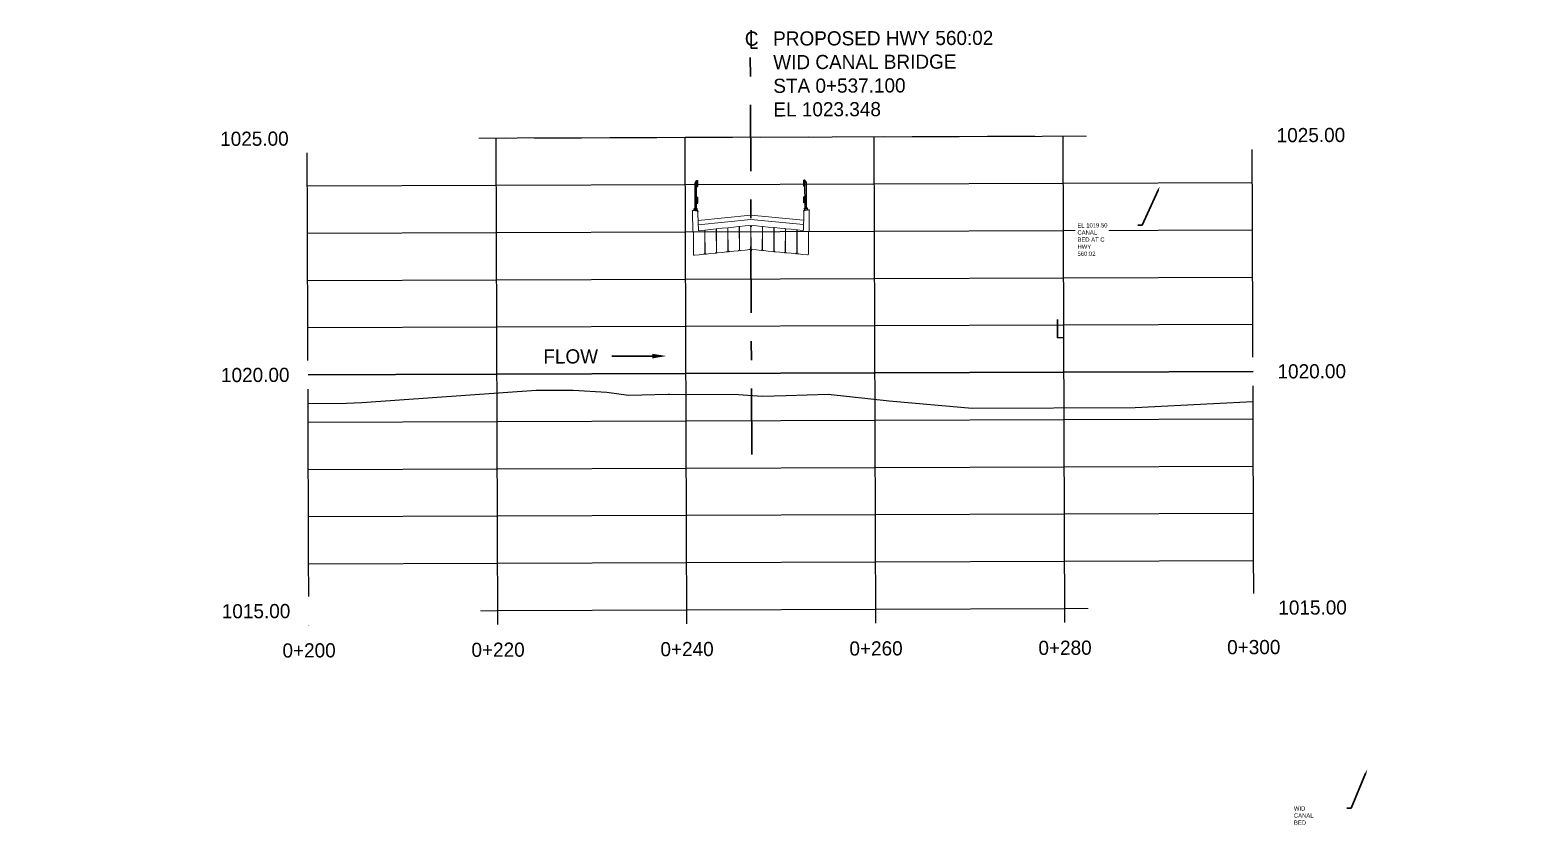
# Model space of a CAD drawing. Header units: metres. Extents: x 16518 to 16970, y 5648484 to 5648778.
# Drawn here: x 16622.1 to 16781.6, y 5648484.4 to 5648568.7 of the extents above; entities that cross this region are included whole.
import ezdxf
from ezdxf import colors
from ezdxf.entities.mleader import LeaderData, LeaderLine
from ezdxf.math import Vec2, Vec3

# ---------------------------------------------------------------- set-up
doc = ezdxf.new("R2010")
doc.units = ezdxf.units.M
for name, pattern in [('CENTER2', [1.125, 0.75, -0.125, 0.125, -0.125]), ('DGN Style 2', [8, 5, -3]), ('DGN Style 4', [15, 7, -3, 2, -3]), ('HIDDEN2', [4.7625, 3.175, -1.5875])]:
    doc.linetypes.add(name, pattern=pattern)
for name, color, linetype in [('C-RD-PRF-EXG', 90, 'HIDDEN2'), ('S-BR-ANNO', 2, 'Continuous'), ('S-BR-DIM', 1, 'Continuous'), ('S-BR-POST', 139, 'Continuous'), ('S-GRID', 27, 'Continuous')]:
    doc.layers.add(name, color=color, linetype=linetype)
doc.layers.add('S-BR-CEN-DGN4', color=1, linetype='CENTER2', lineweight=30)
doc.layers.add('S-BR-ELEVATIONS-NPLOT', color=8, linetype='Continuous', plot=False)
doc.layers.add('S-BR-NPLOT', color=250, linetype='Continuous', plot=False)
doc.styles.add('AT_Font_Prop_3.0', font='font005.shx', dxfattribs={"height": 3})

msp = doc.modelspace()

# ---------------------------------------------------------------- linework, layer by layer
at = {"layer": 'C-RD-PRF-EXG', "color": 90, "linetype": 'Continuous', "lineweight": -3, "flags": 128}
msp.add_lwpolyline([(16651.5791, 5648529.1641), (16655.6312, 5648529.1891), (16657.2398, 5648529.2551), (16675.7181, 5648530.5831), (16679.6103, 5648530.5808), (16683.1657, 5648530.35), (16685.486, 5648530.039), (16689.6712, 5648530.1301), (16689.8176, 5648530.1332), (16697.1176, 5648530.1069), (16699.6092, 5648529.9436), (16702.1549, 5648530.0087), (16706.5985, 5648530.1354), (16713.0452, 5648529.4415), (16721.8557, 5648528.6809), (16739.0766, 5648528.7511), (16747.3961, 5648529.173), (16751.579, 5648529.3664)], dxfattribs=at)
at = {"layer": 'S-BR-ANNO', "lineweight": 5}
for p, q in [((16692.2582, 5648549.5001), (16692.2774, 5648549.5967)), ((16692.2582, 5648549.5001), (16692.2748, 5648547.2755)), ((16692.2774, 5648549.5967), (16692.7932, 5648549.5108)), ((16692.7932, 5648549.5108), (16692.8191, 5648549.308)), ((16692.8191, 5648549.308), (16692.8737, 5648547.4376)), ((16692.8424, 5648548.51), (16698.4203, 5648549.0873)), ((16692.8555, 5648548.0611), (16698.4219, 5648548.6372)), ((16704.0021, 5648548.5486), (16698.4203, 5648549.0873)), ((16703.9921, 5648548.0996), (16698.4219, 5648548.6372)), ((16704.0199, 5648549.3468), (16703.9782, 5648547.4761)), ((16704.0443, 5648549.5498), (16704.0199, 5648549.3468)), ((16704.5595, 5648549.6392), (16704.0443, 5648549.5498)), ((16704.5794, 5648549.5427), (16704.5595, 5648549.6392)), ((16704.5794, 5648549.5427), (16704.5783, 5648547.3182)), ((16692.3348, 5648547.2818), (16692.3603, 5648544.9331)), ((16693.5194, 5648547.5044), (16692.9367, 5648547.4441)), ((16693.5401, 5648547.4065), (16693.5194, 5648547.5044)), ((16693.5401, 5648547.4065), (16693.5496, 5648545.0562)), ((16693.5541, 5648547.408), (16693.5733, 5648547.51)), ((16693.5541, 5648547.408), (16693.5796, 5648545.0593)), ((16693.5733, 5648547.51), (16694.156, 5648547.5703)), ((16694.7387, 5648547.6306), (16694.156, 5648547.5703)), ((16694.7594, 5648547.5327), (16694.7387, 5648547.6306)), ((16694.7594, 5648547.5327), (16694.769, 5648545.1824)), ((16694.7734, 5648547.5342), (16694.7926, 5648547.6362)), ((16694.7734, 5648547.5342), (16694.7989, 5648545.1855)), ((16694.7926, 5648547.6362), (16695.3753, 5648547.6965)), ((16695.958, 5648547.7568), (16695.3753, 5648547.6965)), ((16695.9787, 5648547.6589), (16695.958, 5648547.7568)), ((16695.9787, 5648547.6589), (16695.9883, 5648545.3086)), ((16695.9927, 5648547.6604), (16696.012, 5648547.7624)), ((16695.9927, 5648547.6604), (16696.0183, 5648545.3117)), ((16696.012, 5648547.7624), (16696.5947, 5648547.8227)), ((16697.1773, 5648547.883), (16696.5947, 5648547.8227)), ((16697.1981, 5648547.7851), (16697.1773, 5648547.883)), ((16697.1981, 5648547.7851), (16697.2076, 5648545.4348)), ((16697.2121, 5648547.7866), (16697.2313, 5648547.8886)), ((16697.2121, 5648547.7866), (16697.2376, 5648545.4379)), ((16697.2313, 5648547.8886), (16697.814, 5648547.9489)), ((16698.3967, 5648548.0092), (16697.814, 5648547.9489)), ((16698.4174, 5648547.9113), (16698.3967, 5648548.0092)), ((16698.4174, 5648547.9113), (16698.4269, 5648545.561)), ((16698.4314, 5648547.9114), (16698.4514, 5648548.0094)), ((16698.4314, 5648547.9114), (16698.4381, 5648545.561)), ((16698.4514, 5648548.0094), (16699.0345, 5648547.9531)), ((16699.6176, 5648547.8969), (16699.0345, 5648547.9531)), ((16699.6376, 5648547.795), (16699.6176, 5648547.8969)), ((16699.6376, 5648547.795), (16699.6283, 5648545.4462)), ((16699.6516, 5648547.7936), (16699.6716, 5648547.8917)), ((16699.6516, 5648547.7936), (16699.6583, 5648545.4433)), ((16699.6716, 5648547.8917), (16700.2547, 5648547.8354)), ((16700.8378, 5648547.7791), (16700.2547, 5648547.8354)), ((16700.8577, 5648547.6772), (16700.8378, 5648547.7791)), ((16700.8577, 5648547.6772), (16700.8485, 5648545.3284)), ((16700.8717, 5648547.6759), (16700.8918, 5648547.7739)), ((16700.8717, 5648547.6759), (16700.8785, 5648545.3255)), ((16700.8918, 5648547.7739), (16701.4749, 5648547.7176)), ((16702.058, 5648547.6614), (16701.4749, 5648547.7176)), ((16702.0779, 5648547.5595), (16702.058, 5648547.6614)), ((16702.0779, 5648547.5595), (16702.0686, 5648545.2107)), ((16702.0919, 5648547.5581), (16702.112, 5648547.6562)), ((16702.0919, 5648547.5581), (16702.0986, 5648545.2078)), ((16702.112, 5648547.6562), (16702.695, 5648547.5999)), ((16703.2781, 5648547.5436), (16702.695, 5648547.5999)), ((16703.2981, 5648547.4417), (16703.2781, 5648547.5436)), ((16703.2981, 5648547.4417), (16703.2888, 5648545.0929)), ((16703.3121, 5648547.4404), (16703.3321, 5648547.5384)), ((16703.3121, 5648547.4404), (16703.3188, 5648545.09)), ((16703.3321, 5648547.5384), (16703.9152, 5648547.4821)), ((16704.5182, 5648547.324), (16704.509, 5648544.9752)), ((16694.769, 5648545.1824), (16694.7497, 5648545.0804)), ((16694.7989, 5648545.1855), (16694.8197, 5648545.0876)), ((16694.886, 5648545.1445), (16694.8843, 5648545.0943)), ((16694.8899, 5648545.1449), (16694.886, 5648545.1445)), ((16694.8963, 5648545.0955), (16694.8899, 5648545.1449)), ((16694.8963, 5648545.0955), (16695.3944, 5648545.1471)), ((16695.8924, 5648545.1986), (16695.3944, 5648545.1471)), ((16695.8924, 5648545.1986), (16695.898, 5648545.2492)), ((16695.898, 5648545.2492), (16695.902, 5648545.2496)), ((16695.902, 5648545.2496), (16695.9044, 5648545.1999)), ((16695.969, 5648545.2066), (16695.9044, 5648545.1999)), ((16695.9883, 5648545.3086), (16695.969, 5648545.2066)), ((16696.0183, 5648545.3117), (16696.039, 5648545.2138)), ((16696.039, 5648545.2138), (16696.1037, 5648545.2205)), ((16696.1053, 5648545.2707), (16696.1037, 5648545.2205)), ((16696.1093, 5648545.2711), (16696.1053, 5648545.2707)), ((16696.1156, 5648545.2217), (16696.1093, 5648545.2711)), ((16696.1156, 5648545.2217), (16696.6137, 5648545.2733)), ((16697.1117, 5648545.3248), (16696.6137, 5648545.2733)), ((16697.1117, 5648545.3248), (16697.1173, 5648545.3754)), ((16697.1173, 5648545.3754), (16697.1213, 5648545.3758)), ((16697.1213, 5648545.3758), (16697.1237, 5648545.3261)), ((16697.1884, 5648545.3328), (16697.1237, 5648545.3261)), ((16697.2076, 5648545.4348), (16697.1884, 5648545.3328)), ((16697.2376, 5648545.4379), (16697.2583, 5648545.34)), ((16697.2583, 5648545.34), (16697.323, 5648545.3467)), ((16697.3246, 5648545.3969), (16697.323, 5648545.3467)), ((16697.3286, 5648545.3973), (16697.3246, 5648545.3969)), ((16697.335, 5648545.3479), (16697.3286, 5648545.3973)), ((16697.335, 5648545.3479), (16697.833, 5648545.3995)), ((16698.331, 5648545.451), (16697.833, 5648545.3995)), ((16698.331, 5648545.451), (16698.3367, 5648545.5016)), ((16698.3367, 5648545.5016), (16698.3407, 5648545.502)), ((16698.3407, 5648545.502), (16698.343, 5648545.4523)), ((16698.4077, 5648545.459), (16698.343, 5648545.4523)), ((16698.4269, 5648545.561), (16698.4077, 5648545.459)), ((16698.4381, 5648545.561), (16698.4581, 5648545.4591)), ((16698.4581, 5648545.4591), (16698.5228, 5648545.4529)), ((16698.5248, 5648545.5027), (16698.5228, 5648545.4529)), ((16698.5288, 5648545.5023), (16698.5248, 5648545.5027)), ((16698.5348, 5648545.4517), (16698.5288, 5648545.5023)), ((16698.5348, 5648545.4517), (16699.0332, 5648545.4036)), ((16699.5315, 5648545.3555), (16699.0332, 5648545.4036)), ((16699.5315, 5648545.3555), (16699.5376, 5648545.4049)), ((16699.5376, 5648545.4049), (16699.5416, 5648545.4046)), ((16699.5416, 5648545.4046), (16699.5436, 5648545.3544)), ((16699.6082, 5648545.3481), (16699.5436, 5648545.3544)), ((16699.6283, 5648545.4462), (16699.6082, 5648545.3481)), ((16699.6583, 5648545.4433), (16699.6783, 5648545.3414)), ((16699.6783, 5648545.3414), (16699.743, 5648545.3351)), ((16699.745, 5648545.3849), (16699.743, 5648545.3351)), ((16699.749, 5648545.3845), (16699.745, 5648545.3849)), ((16699.755, 5648545.334), (16699.749, 5648545.3845)), ((16699.755, 5648545.334), (16700.2533, 5648545.2859)), ((16700.7517, 5648545.2378), (16700.2533, 5648545.2859)), ((16700.7517, 5648545.2378), (16700.7577, 5648545.2872)), ((16700.7577, 5648545.2872), (16700.7617, 5648545.2868)), ((16700.7617, 5648545.2868), (16700.7637, 5648545.2366)), ((16700.8284, 5648545.2304), (16700.7637, 5648545.2366)), ((16700.8485, 5648545.3284), (16700.8284, 5648545.2304)), ((16700.8785, 5648545.3255), (16700.8984, 5648545.2236)), ((16700.8984, 5648545.2236), (16700.9631, 5648545.2174)), ((16700.9651, 5648545.2672), (16700.9631, 5648545.2174)), ((16700.9691, 5648545.2668), (16700.9651, 5648545.2672)), ((16700.9751, 5648545.2162), (16700.9691, 5648545.2668)), ((16700.9751, 5648545.2162), (16701.4735, 5648545.1681)), ((16701.9719, 5648545.12), (16701.4735, 5648545.1681)), ((16701.9719, 5648545.12), (16701.9779, 5648545.1695)), ((16701.9779, 5648545.1695), (16701.9819, 5648545.1691)), ((16701.9819, 5648545.1691), (16701.9839, 5648545.1189)), ((16702.0686, 5648545.2107), (16702.0486, 5648545.1126)), ((16702.0986, 5648545.2078), (16702.1186, 5648545.1059)), ((16702.1853, 5648545.1494), (16702.1833, 5648545.0996)), ((16702.1893, 5648545.149), (16702.1853, 5648545.1494)), ((16702.1953, 5648545.0985), (16702.1893, 5648545.149)), ((16692.3603, 5648544.9331), (16692.381, 5648544.8352)), ((16692.381, 5648544.8352), (16692.4457, 5648544.8419)), ((16692.4473, 5648544.8921), (16692.4457, 5648544.8419)), ((16692.4513, 5648544.8925), (16692.4473, 5648544.8921)), ((16692.4577, 5648544.8431), (16692.4513, 5648544.8925)), ((16692.4577, 5648544.8431), (16692.9557, 5648544.8947)), ((16693.4537, 5648544.9462), (16692.9557, 5648544.8947)), ((16693.4537, 5648544.9462), (16693.4594, 5648544.9968)), ((16693.4594, 5648544.9968), (16693.4634, 5648544.9972)), ((16693.4634, 5648544.9972), (16693.4657, 5648544.9475)), ((16693.5304, 5648544.9542), (16693.4657, 5648544.9475)), ((16693.5496, 5648545.0562), (16693.5304, 5648544.9542)), ((16693.5796, 5648545.0593), (16693.6003, 5648544.9614)), ((16693.6003, 5648544.9614), (16693.665, 5648544.9681)), ((16693.6666, 5648545.0183), (16693.665, 5648544.9681)), ((16693.6706, 5648545.0187), (16693.6666, 5648545.0183)), ((16693.677, 5648544.9693), (16693.6706, 5648545.0187)), ((16693.677, 5648544.9693), (16694.175, 5648545.0209)), ((16694.6731, 5648545.0724), (16694.175, 5648545.0209)), ((16694.6731, 5648545.0724), (16694.6787, 5648545.123)), ((16694.6787, 5648545.123), (16694.6827, 5648545.1234)), ((16694.6827, 5648545.1234), (16694.6851, 5648545.0737)), ((16694.7497, 5648545.0804), (16694.6851, 5648545.0737)), ((16694.8197, 5648545.0876), (16694.8843, 5648545.0943)), ((16702.0486, 5648545.1126), (16701.9839, 5648545.1189)), ((16702.1186, 5648545.1059), (16702.1833, 5648545.0996)), ((16702.1953, 5648545.0985), (16702.6937, 5648545.0504)), ((16703.1921, 5648545.0023), (16702.6937, 5648545.0504)), ((16703.1921, 5648545.0023), (16703.1981, 5648545.0517)), ((16703.1981, 5648545.0517), (16703.2021, 5648545.0513)), ((16703.2021, 5648545.0513), (16703.2041, 5648545.0011)), ((16703.2688, 5648544.9949), (16703.2041, 5648545.0011)), ((16703.2888, 5648545.0929), (16703.2688, 5648544.9949)), ((16703.3188, 5648545.09), (16703.3388, 5648544.9881)), ((16703.3388, 5648544.9881), (16703.4035, 5648544.9819)), ((16703.4055, 5648545.0317), (16703.4035, 5648544.9819)), ((16703.4095, 5648545.0313), (16703.4055, 5648545.0317)), ((16703.4155, 5648544.9807), (16703.4095, 5648545.0313)), ((16703.4155, 5648544.9807), (16703.9139, 5648544.9326)), ((16704.4122, 5648544.8845), (16703.9139, 5648544.9326)), ((16704.4122, 5648544.8845), (16704.4183, 5648544.934)), ((16704.4183, 5648544.934), (16704.4223, 5648544.9336)), ((16704.4223, 5648544.9336), (16704.4242, 5648544.8834)), ((16704.4889, 5648544.8771), (16704.4242, 5648544.8834)), ((16704.509, 5648544.9752), (16704.4889, 5648544.8771))]:
    msp.add_line(p, q, dxfattribs=at)
at = {"layer": 'S-BR-CEN-DGN4', "linetype": 'DGN Style 4'}
msp.add_line((16698.508, 5648523.7612), (16698.3615, 5648566.0602), dxfattribs=at)
at = {"layer": 'S-BR-DIM', "color": 2, "lineweight": 30}
for p, q in [((16698.4399, 5648568.6709), (16698.4466, 5648566.751)), ((16698.4466, 5648566.751), (16699.1125, 5648566.7533)), ((16730.8658, 5648538.0445), (16730.8725, 5648536.1246)), ((16730.8725, 5648536.1246), (16731.5384, 5648536.1269))]:
    msp.add_line(p, q, dxfattribs=at)
at = {"layer": 'S-BR-ELEVATIONS-NPLOT'}
for centre, major_axis, start_param, end_param in [((16692.2574, 5648549.6), (-0.0001, 0.0251), -1.57079633, 4.71238898), ((16692.8133, 5648549.5075), (-0.0001, 0.0251), -1.57079633, 4.71238898), ((16704.0243, 5648549.5463), (-0.0001, 0.0251), -1.57079633, 4.71238898), ((16704.5795, 5648549.6427), (-0.0001, 0.0251), -1.57079633, 4.71238898), ((16698.4174, 5648547.9113), (-0.0002, 0.0664), -1.57079631, 4.71238899), ((16698.4314, 5648547.9114), (-0.0002, 0.0664), 4.71238898, 10.99557429), ((16698.4332, 5648545.3815), (-0.0003, 0.092), -1.57079632, 4.71238898), ((16698.4332, 5648545.3815), (-0.0003, 0.092), -1.57079632, 4.71238898)]:
    msp.add_ellipse(centre, major_axis=major_axis, ratio=0.2, start_param=start_param, end_param=end_param, dxfattribs=at)
at = {"layer": 'S-BR-POST'}
for p, q in [((16692.5235, 5648552.5065), (16692.6727, 5648552.757)), ((16692.5329, 5648549.7943), (16692.5235, 5648552.5065)), ((16692.6727, 5648552.757), (16692.7997, 5648552.7574)), ((16692.6829, 5648549.7948), (16692.6727, 5648552.757)), ((16692.6749, 5648552.122), (16692.8019, 5648552.1225)), ((16692.8019, 5648552.1225), (16692.7997, 5648552.7574)), ((16704.1424, 5648552.7967), (16704.0154, 5648552.7963)), ((16704.0176, 5648552.1613), (16704.0154, 5648552.7963)), ((16704.1446, 5648552.1617), (16704.0176, 5648552.1613)), ((16704.1527, 5648549.8345), (16704.1424, 5648552.7967)), ((16704.2933, 5648552.5473), (16704.1424, 5648552.7967)), ((16704.3027, 5648549.835), (16704.2933, 5648552.5473)), ((16692.6788, 5648550.982), (16692.8058, 5648550.9825)), ((16692.681, 5648550.347), (16692.808, 5648550.3475)), ((16692.808, 5648550.3475), (16692.8058, 5648550.9825)), ((16704.1486, 5648551.0217), (16704.0216, 5648551.0213)), ((16704.0238, 5648550.3863), (16704.0216, 5648551.0213)), ((16704.1508, 5648550.3868), (16704.0238, 5648550.3863)), ((16692.4134, 5648549.6689), (16692.4018, 5648549.559)), ((16692.4129, 5648549.7939), (16692.7429, 5648549.795)), ((16692.4134, 5648549.6689), (16692.4129, 5648549.7939)), ((16692.4134, 5648549.6689), (16692.7434, 5648549.67)), ((16692.7434, 5648549.67), (16692.7429, 5648549.795)), ((16692.7434, 5648549.67), (16692.7607, 5648549.5162)), ((16704.0931, 5648549.7093), (16704.0768, 5648549.5554)), ((16704.4227, 5648549.8355), (16704.0927, 5648549.8343)), ((16704.0931, 5648549.7093), (16704.0927, 5648549.8343)), ((16704.4231, 5648549.7105), (16704.0931, 5648549.7093)), ((16704.4231, 5648549.7105), (16704.4227, 5648549.8355)), ((16704.4231, 5648549.7105), (16704.4355, 5648549.6007))]:
    msp.add_line(p, q, dxfattribs=at)
at = {"layer": 'S-GRID', "linetype": 'Continuous', "lineweight": -3}
for p, q in [((16651.482, 5648557.1897), (16751.4814, 5648557.5361)), ((16651.6603, 5648505.716), (16651.482, 5648557.1897)), ((16671.6602, 5648505.7852), (16671.4819, 5648557.259)), ((16691.66, 5648505.8545), (16691.4817, 5648557.3283)), ((16711.6599, 5648505.9238), (16711.4816, 5648557.3976)), ((16731.6598, 5648505.9931), (16731.4815, 5648557.4668)), ((16751.6597, 5648506.0624), (16751.4814, 5648557.5361)), ((16651.4993, 5648552.1897), (16751.4987, 5648552.5362)), ((16651.5166, 5648547.1898), (16751.516, 5648547.5362)), ((16651.5339, 5648542.1898), (16751.5333, 5648542.5362)), ((16651.5513, 5648537.1898), (16751.5507, 5648537.5362)), ((16651.5686, 5648532.1899), (16751.568, 5648532.5363)), ((16651.5859, 5648527.1899), (16751.5853, 5648527.5363)), ((16651.6032, 5648522.1899), (16751.6026, 5648522.5363)), ((16651.6205, 5648517.19), (16751.6199, 5648517.5364)), ((16651.6379, 5648512.19), (16751.6373, 5648512.5364)), ((16651.6552, 5648507.19), (16751.6546, 5648507.5364))]:
    msp.add_line(p, q, dxfattribs=at)
at = {"layer": 'S-GRID', "linetype": 'DGN Style 2', "lineweight": -3}
msp.add_line((16651.482, 5648557.1897), (16751.4814, 5648557.5361), dxfattribs=at)

# ---------------------------------------------------------------- texts
at = {"layer": 'S-BR-DIM', "color": 2, "insert": (16720.7761, 5648564.0869), "char_height": 1.5, "width": 45.962572, "attachment_point": 5, "rotation": 0.198474, "style": 'AT_Font_Prop_3.0'}
msp.add_mtext('\\pxql,t2;C^IPROPOSED HWY 560:02^I\\P^IWID CANAL BRIDGE\\P^ISTA 0+537.100\\P^IEL 1023.348', dxfattribs=at)
at = {"layer": 'S-BR-DIM', "color": 2, "insert": (16751.643, 5648503.367), "char_height": 1.5, "width": 45.962572, "attachment_point": 5, "rotation": 0.198474, "style": 'AT_Font_Prop_3.0', "bg_fill": 2}
msp.add_mtext('\\A1;0+300', dxfattribs=at)

# ---------------------------------------------------------------- leaders
at = {"layer": 'S-BR-DIM', "lineweight": 30}
ml = msp.add_multileader_mtext('Standard', dxfattribs=at)
ml.set_content('FLOW', color=2, style='AT_Font_Prop_3.0')
ml.set_leader_properties(color=256, linetype='ByLayer', lineweight=30)
ml.build(insert=Vec2(0, 0))
ml.multileader.update_dxf_attribs({"dogleg_length": 3, "arrow_head_size": 1.5, "scale": 0.5})
ctx = ml.context
ctx.base_point, ctx.scale, ctx.char_height, ctx.arrow_head_size, ctx.landing_gap_size, ctx.plane_origin, ctx.plane_x_axis, ctx.plane_y_axis = Vec3(16674.9592, 5648534.1283), 0.5, 1.5, 1.5, 1.5, Vec3(16693.4056, 5648534.1922), Vec3(0.999994, 0.00346401), Vec3(-0.00346401, 0.999994)
notes = []
notes.append((ctx, [(0, (1, 1, 0), (16685.221, 5648534.1639), (-0.999994, -0.00346401), 1.5, [(0, [(16689.4848, 5648534.1786)], 0, [])])]))
ctx.mtext.insert, ctx.mtext.text_direction, ctx.mtext.rotation, ctx.mtext.flow_direction = Vec3(16676.4565, 5648534.8835), Vec3(0.999994, 0.00346401), 0.00346402, 5
ml = msp.add_multileader_mtext('Standard', dxfattribs=at)
ml.set_content('WID CANAL BED', color=2, style='AT_Font_Prop_3.0')
ml.set_leader_properties(color=256, linetype='ByLayer', lineweight=30)
ml.build(insert=Vec2(0, 0))
ml.multileader.update_dxf_attribs({"dogleg_length": 3, "arrow_head_size": 0.45, "scale": 0.15})
ctx = ml.context
ctx.base_point, ctx.scale, ctx.char_height, ctx.arrow_head_size, ctx.landing_gap_size, ctx.plane_origin, ctx.plane_x_axis, ctx.plane_y_axis = Vec3(16755.4394, 5648486.3025), 0.15, 0.45, 0.45, 0.45, Vec3(16759.2068, 5648490.1294), Vec3(0.999994, 0.00346401), Vec3(-0.00346401, 0.999994)
notes.append((ctx, [(1, (1, 1, 0), (16761.943, 5648486.325), (-0.999994, -0.00346401), 0.45, [(0, [(16763.658, 5648490.43)], 0, [])])]))
ctx.mtext.insert, ctx.mtext.text_direction, ctx.mtext.rotation, ctx.mtext.width, ctx.mtext.flow_direction = Vec3(16755.8887, 5648486.5291), Vec3(0.999994, 0.00346401), 0.00346402, 20.432749, 5
ctx.mtext.has_bg_fill, ctx.mtext.bg_color, ctx.mtext.bg_scale_factor, ctx.mtext.bg_transparency, ctx.mtext.use_window_bg_color = 1, -1073741824, 1.5, 0, 1
for ctx, leaders in notes:
    for number, flags, end, landing, length, lines in leaders:
        leader = LeaderData()
        leader.index, (leader.has_last_leader_line, leader.has_dogleg_vector, leader.attachment_direction) = number, flags
        leader.last_leader_point, leader.dogleg_vector, leader.dogleg_length = Vec3(end), Vec3(landing), length
        for number, points, colour, breaks in lines:
            line = LeaderLine()
            line.index, line.vertices, line.color, line.breaks = number, Vec3.list(points), colors.encode_raw_color(colour), breaks
            leader.lines.append(line)
        ctx.leaders.append(leader)

# ---------------------------------------------------------------- next in the draw order: texts
at = {"layer": 'S-BR-DIM', "color": 2, "char_height": 1.5, "width": 45.962572, "attachment_point": 5, "rotation": 0.198474, "style": 'AT_Font_Prop_3.0', "bg_fill": 2}
for s, insert in [('\\A1;1025.00', (16645.8846, 5648557.1703)), ('\\A1;1025.00', (16757.6955, 5648557.5576)), ('\\A1;1020.00', (16757.7821, 5648532.5578)), ('\\A1;1020.00', (16645.9712, 5648532.1705)), ('\\A1;1015.00', (16646.0578, 5648507.1706)), ('\\A1;1015.00', (16757.8687, 5648507.5579)), ('\\A1;0+280', (16731.672, 5648503.2978))]:
    msp.add_mtext(s, dxfattribs=dict(at, insert=insert))

# ---------------------------------------------------------------- next in the draw order: leaders
at = {"layer": 'S-BR-DIM', "lineweight": 30}
ml = msp.add_multileader_mtext('Standard', dxfattribs=at)
ml.set_content('EL 1019.50\\PCANAL BED AT C\\PHWY 560:02', color=2, style='AT_Font_Prop_3.0')
ml.set_leader_properties(color=256, linetype='ByLayer', lineweight=30)
ml.build(insert=Vec2(0, 0))
ml.multileader.update_dxf_attribs({"dogleg_length": 3, "arrow_head_size": 0.45, "scale": 0.15})
ctx = ml.context
ctx.base_point, ctx.scale, ctx.char_height, ctx.arrow_head_size, ctx.landing_gap_size, ctx.plane_origin, ctx.plane_x_axis, ctx.plane_y_axis = Vec3(16732.5321, 5648548.0027), 0.15, 0.45, 0.45, 0.45, Vec3(16737.2495, 5648551.8329), Vec3(0.999994, 0.00346401), Vec3(-0.00346401, 0.999994)
notes = []
notes.append((ctx, [(1, (1, 1, 0), (16739.8178, 5648548.0279), (-0.999994, -0.00346401), 0.45, [(0, [(16741.7007, 5648552.1335)], 0, [])])]))
ctx.mtext.insert, ctx.mtext.text_direction, ctx.mtext.rotation, ctx.mtext.width, ctx.mtext.flow_direction = Vec3(16732.9813, 5648548.2293), Vec3(0.999994, 0.00346401), 0.00346402, 20.432749, 5
ctx.mtext.has_bg_fill, ctx.mtext.bg_color, ctx.mtext.bg_scale_factor, ctx.mtext.bg_transparency, ctx.mtext.use_window_bg_color = 1, -1073741824, 1.5, 0, 1
for ctx, leaders in notes:
    for number, flags, end, landing, length, lines in leaders:
        leader = LeaderData()
        leader.index, (leader.has_last_leader_line, leader.has_dogleg_vector, leader.attachment_direction) = number, flags
        leader.last_leader_point, leader.dogleg_vector, leader.dogleg_length = Vec3(end), Vec3(landing), length
        for number, points, colour, breaks in lines:
            line = LeaderLine()
            line.index, line.vertices, line.color, line.breaks = number, Vec3.list(points), colors.encode_raw_color(colour), breaks
            leader.lines.append(line)
        ctx.leaders.append(leader)

# ---------------------------------------------------------------- next in the draw order: linework, layer by layer
at = {"layer": 'S-BR-NPLOT', "lineweight": 30}
msp.add_line((16651.5686, 5648532.1899), (16751.568, 5648532.5363), dxfattribs=at)

# ---------------------------------------------------------------- next in the draw order: texts
at = {"layer": 'S-BR-DIM', "color": 2, "insert": (16691.6697, 5648503.1593), "char_height": 1.5, "width": 45.962572, "attachment_point": 5, "rotation": 0.198474, "style": 'AT_Font_Prop_3.0', "bg_fill": 2}
msp.add_mtext('\\A1;0+240', dxfattribs=at)

# ---------------------------------------------------------------- next in the draw order: texts
at = {"layer": 'S-BR-DIM', "color": 2, "insert": (16671.6698, 5648503.09), "char_height": 1.5, "width": 45.962572, "attachment_point": 5, "rotation": 0.198474, "style": 'AT_Font_Prop_3.0', "bg_fill": 2}
msp.add_mtext('\\A1;0+220', dxfattribs=at)

# ---------------------------------------------------------------- next in the draw order: texts
at = {"layer": 'S-BR-DIM', "color": 2, "char_height": 1.5, "width": 45.962572, "attachment_point": 5, "rotation": 0.198474, "style": 'AT_Font_Prop_3.0', "bg_fill": 2}
for s, insert in [('\\A1;0+200', (16651.67, 5648503.0207)), ('\\A1;0+260', (16711.6696, 5648503.2285))]:
    msp.add_mtext(s, dxfattribs=dict(at, insert=insert))

doc.saveas('drawing.dxf')
